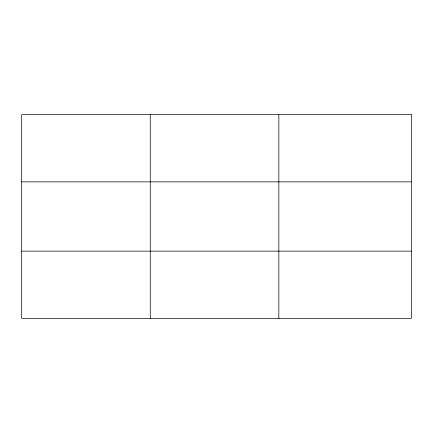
<?xml version="1.0" encoding="UTF-8"?>
<svg xmlns="http://www.w3.org/2000/svg" width="433" height="433" viewBox="0 0 433 433"><rect width="100%" height="100%" fill="white"/><g stroke="black" fill="none" stroke-linecap="round" stroke-linejoin="round"><path stroke-width="0.65" d="M150.251 114.626L150.251 318.374M278.852 114.626L278.852 318.374M21.65 181.865L411.35 181.865M21.65 251.135L411.35 251.135M411.35 114.626L411.35 318.374L21.65 318.374L21.65 114.626L411.35 114.626"/></g></svg>
